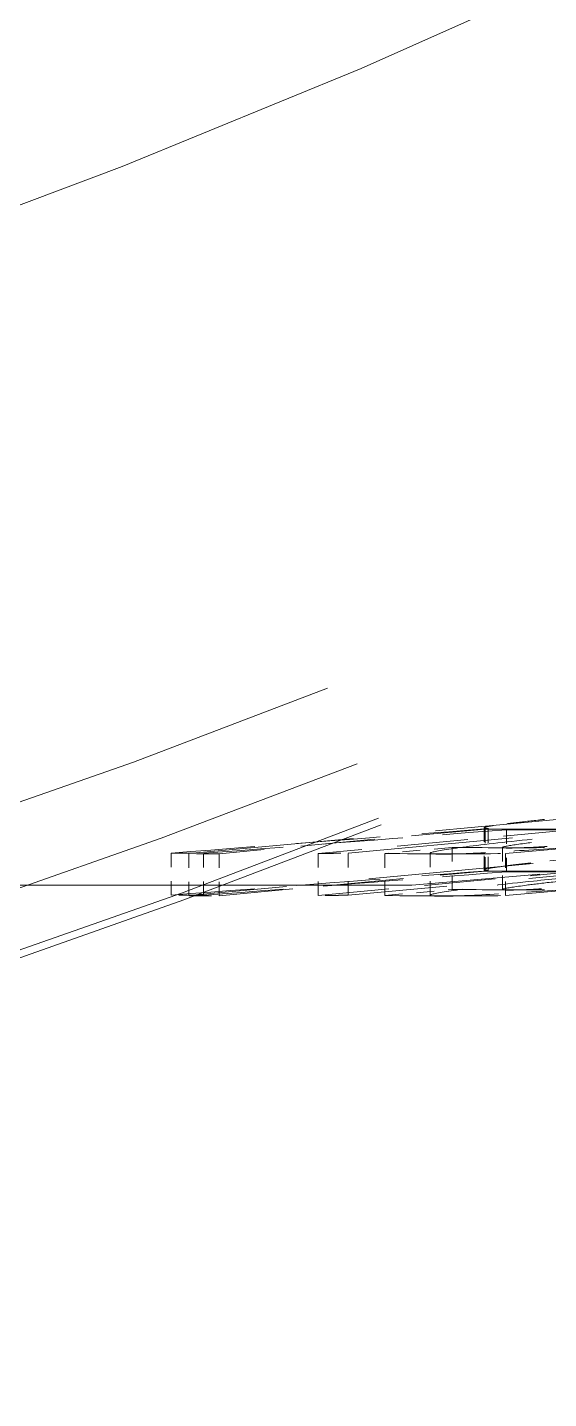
# Model space of a CAD drawing. Header units: millimetres. Extents: x 36 to 2484, y 36 to 1746.
# Drawn here: x 1507.92 to 1511.65, y 882.45 to 892.27 of the extents above; entities that cross this region are included whole.
import ezdxf

# ---------------------------------------------------------------- set-up
doc = ezdxf.new("R2010")
doc.units = ezdxf.units.MM
doc.header["$LTSCALE"] = 6
doc.linetypes.add('HIDDEN', pattern=[9.525, 6.35, -3.175])
doc.layers.add('가는파선_A3', color=7, linetype='HIDDEN', lineweight=13, true_color=0x008000)

msp = doc.modelspace()

# ---------------------------------------------------------------- linework, layer by layer
at = {"layer": '가는파선_A3', "ltscale": 0.031018}
for p, q in [((1509.0711, 886.3544), (1513.3008, 886.748)), ((1510.2108, 886.3572), (1514.4469, 886.7508)), ((1511.338, 886.3547), (1515.6681, 886.7483)), ((1513.3008, 886.4469), (1509.0711, 886.0533)), ((1514.4469, 886.4497), (1510.2108, 886.0561)), ((1515.6681, 886.4472), (1511.338, 886.0536))]:
    msp.add_line(p, q, dxfattribs=at)
at = {"layer": '가는파선_A3', "ltscale": 0.013912}
for p, q in [((1511.1925, 886.5307), (1509.2879, 886.3535)), ((1509.2879, 886.0523), (1511.1925, 886.2296))]:
    msp.add_line(p, q, dxfattribs=at)
at = {"layer": '가는파선_A3', "ltscale": 0.013366}
for p, q in [((1511.8298, 886.5264), (1509.9966, 886.3561)), ((1509.9966, 886.0549), (1511.8298, 886.2253))]:
    msp.add_line(p, q, dxfattribs=at)
at = {"layer": '가는파선_A3', "ltscale": 0.001975}
for p, q in [((1511.1855, 886.2381), (1511.1855, 886.5393)), ((1511.1925, 886.2296), (1511.1925, 886.5307)), ((1511.2138, 886.2323), (1511.2138, 886.5334)), ((1511.3448, 886.2247), (1511.3448, 886.5259)), ((1510.955, 886.0976), (1510.955, 886.3987)), ((1511.3155, 886.0977), (1511.3155, 886.3988)), ((1508.9434, 886.0574), (1508.9434, 886.3586)), ((1509.0711, 886.0533), (1509.0711, 886.3544)), ((1509.1764, 886.0557), (1509.1764, 886.3568)), ((1509.2879, 886.0523), (1509.2879, 886.3535)), ((1509.9966, 886.0549), (1509.9966, 886.3561)), ((1510.2108, 886.0561), (1510.2108, 886.3572)), ((1510.4739, 886.0538), (1510.4739, 886.355)), ((1510.7993, 886.0568), (1510.7993, 886.3579)), ((1511.338, 886.0536), (1511.338, 886.3547))]:
    msp.add_line(p, q, dxfattribs=at)
at = {"layer": '가는파선_A3', "ltscale": 0.003358}
for p, q in [((1510.955, 886.3987), (1510.4739, 886.355)), ((1510.4739, 886.0538), (1510.955, 886.0976))]:
    msp.add_line(p, q, dxfattribs=at)
at = {"layer": '가는파선_A3', "ltscale": 0.024128}
msp.add_line((1510.6679, 886.1274), (1514.1715, 886.4339), dxfattribs=at)
at = {"layer": '가는파선_A3', "ltscale": 0.360365}
msp.add_line((1510.6679, 886.1274), (1392.6679, 886.1274), dxfattribs=at)
at = {"layer": '가는파선_A3', "ltscale": 0.340571}
msp.add_circle((1486.6679, 947.1274), 65.0523, dxfattribs=at)
at = {"layer": '가는파선_A3', "ltscale": 0.340297}
msp.add_circle((1486.6679, 947.1274), 65, dxfattribs=at)
at = {"layer": '가는파선_A3', "ltscale": 0.338101}
msp.add_circle((1486.6679, 947.1274), 64.5807, dxfattribs=at)
at = {"layer": '가는파선_A3', "ltscale": 0.335061}
msp.add_circle((1486.6679, 947.1274), 64, dxfattribs=at)
at = {"layer": '가는파선_A3', "ltscale": 0.349222}
msp.add_circle((1486.6679, 947.1274), 63.5283, dxfattribs=at)
at = {"layer": '가는파선_A3', "ltscale": 0.348046}
msp.add_arc((1486.6679, 947.1274), 60, 213.016961, 326.983039, dxfattribs=at)
at = {"layer": '가는파선_A3', "ltscale": 0.01575}
for centre in [(1285.0146, 3870.5934), (1285.0146, 3870.2922)]:
    msp.add_ellipse(centre, major_axis=(0, -2992.8003), ratio=0.989669, start_param=0.075676, end_param=0.076445, dxfattribs=at)
at = {"layer": '가는파선_A3', "ltscale": 0.015005}
for centre in [(1258.0823, 4174.405), (1258.0823, 4174.1038)]:
    msp.add_ellipse(centre, major_axis=(0, -3297.779), ratio=0.991873, start_param=0.07684, end_param=0.077505, dxfattribs=at)
at = {"layer": '가는파선_A3', "ltscale": 0.013587}
for centre in [(1511.4513, 1613.6015), (1511.4513, 1613.3004)]:
    msp.add_ellipse(centre, major_axis=(0, -727.0712), ratio=0.341415, start_param=6.282142, end_param=6.284875, dxfattribs=at)
at = {"layer": '가는파선_A3', "ltscale": 0.009803}
for centre in [(1511.4941, 1612.9798), (1511.4941, 1612.6786)]:
    msp.add_ellipse(centre, major_axis=(0, -726.4541), ratio=0.337395, start_param=6.282576, end_param=6.284555, dxfattribs=at)
at = {"layer": '가는파선_A3', "ltscale": 0.017394}
for centre in [(1511.4023, 1596.076), (1511.4023, 1595.7748)]:
    msp.add_ellipse(centre, major_axis=(0, -709.6792), ratio=0.272231, start_param=6.28087, end_param=6.284448, dxfattribs=at)
at = {"layer": '가는파선_A3', "ltscale": 0.021768}
for centre in [(1510.9212, 1590.3223), (1510.9212, 1590.0211)]:
    msp.add_ellipse(centre, major_axis=(0, -703.9692), ratio=0.272231, start_param=6.280851, end_param=6.28536, dxfattribs=at)
at = {"layer": '가는파선_A3', "ltscale": 0.007117}
for points, knots in [([(1512.0211, 886.6388), (1511.8904, 886.6267), (1511.764, 886.6145), (1511.6497, 886.6027), (1511.622, 886.5998), (1511.595, 886.5969), (1511.5689, 886.5941), (1511.5002, 886.5868), (1511.4383, 886.5797), (1511.3844, 886.5731), (1511.3309, 886.5665), (1511.2867, 886.5605), (1511.2514, 886.5551)], [0, 0, 0, 0, 0.0418033, 0.0418033, 0.0418033, 0.0519351, 0.0519351, 0.0519351, 0.0785532, 0.0785532, 0.0785532, 0.1049723, 0.1049723, 0.1049723, 0.1049723]), ([(1511.2514, 886.254), (1511.2845, 886.259), (1511.3254, 886.2646), (1511.3745, 886.2707), (1511.4241, 886.2769), (1511.4808, 886.2834), (1511.5438, 886.2903), (1511.6832, 886.3055), (1511.8484, 886.3217), (1512.0211, 886.3377)], [-0.1049722, -0.1049722, -0.1049722, -0.1049722, -0.0802318, -0.0802318, -0.0802318, -0.0552524, -0.0552524, -0.0552524, 0, 0, 0, 0])]:
    msp.add_open_spline(points, degree=3, knots=knots, dxfattribs=at)
at = {"layer": '가는파선_A3', "ltscale": 0.01312}
for points, knots in [([(1511.0315, 886.4005), (1511.1575, 886.4172), (1511.3246, 886.4365), (1511.5322, 886.4584), (1511.6702, 886.4729), (1511.8213, 886.488), (1511.9814, 886.5035), (1512.1542, 886.5202), (1512.3365, 886.5372), (1512.5222, 886.554)], [0, 0, 0, 0, 0.0810425, 0.0810425, 0.0810425, 0.1349021, 0.1349021, 0.1349021, 0.1930317, 0.1930317, 0.1930317, 0.1930317]), ([(1512.5222, 886.2529), (1512.3365, 886.236), (1512.1542, 886.219), (1511.9814, 886.2023), (1511.8238, 886.1871), (1511.6747, 886.1722), (1511.5384, 886.1579), (1511.3281, 886.1358), (1511.1588, 886.1162), (1511.0315, 886.0994)], [-0.1930548, -0.1930548, -0.1930548, -0.1930548, -0.1349261, -0.1349261, -0.1349261, -0.0818799, -0.0818799, -0.0818799, 0, 0, 0, 0])]:
    msp.add_open_spline(points, degree=3, knots=knots, dxfattribs=at)
at = {"layer": '가는파선_A3', "ltscale": 0.004092}
for points, knots in [([(1511.2514, 886.5551), (1511.2129, 886.5493), (1511.1934, 886.5448), (1511.1806, 886.5374), (1511.1923, 886.5349), (1511.2138, 886.5334)], [0, 0, 0, 0, 0.02812841, 0.02812841, 0.06084959, 0.06084959, 0.06084959, 0.06084959]), ([(1511.2138, 886.2323), (1511.1923, 886.2338), (1511.1806, 886.2363), (1511.1934, 886.2437), (1511.2129, 886.2481), (1511.2514, 886.254)], [-0.06084959, -0.06084959, -0.06084959, -0.06084959, -0.02812841, -0.02812841, 0, 0, 0, 0])]:
    msp.add_open_spline(points, degree=3, knots=knots, dxfattribs=at)
at = {"layer": '가는파선_A3', "ltscale": 0.010361}
for points, knots in [([(1512.7025, 886.5524), (1512.4661, 886.531), (1512.2277, 886.5086), (1512.0184, 886.4878), (1511.9057, 886.4766), (1511.8003, 886.4657), (1511.7077, 886.4556), (1511.6206, 886.446), (1511.547, 886.4373), (1511.4889, 886.4297)], [0, 0, 0, 0, 0.0739968, 0.0739968, 0.0739968, 0.113825, 0.113825, 0.113825, 0.1512807, 0.1512807, 0.1512807, 0.1512807]), ([(1511.4889, 886.1285), (1511.5402, 886.1353), (1511.6037, 886.1428), (1511.678, 886.1511), (1511.7572, 886.1599), (1511.8469, 886.1694), (1511.9434, 886.1791), (1512.1497, 886.2), (1512.3901, 886.2227), (1512.6308, 886.2448), (1512.6547, 886.2469), (1512.6786, 886.2491), (1512.7025, 886.2513)], [-0.1509505, -0.1509505, -0.1509505, -0.1509505, -0.1178974, -0.1178974, -0.1178974, -0.0827209, -0.0827209, -0.0827209, -0.0074735, -0.0074735, -0.0074735, 0, 0, 0, 0])]:
    msp.add_open_spline(points, degree=3, knots=knots, dxfattribs=at)
at = {"layer": '가는파선_A3', "ltscale": 0.010618}
for points, knots in [([(1510.8846, 886.3508), (1510.8128, 886.3508), (1510.7829, 886.3546), (1510.8081, 886.3632), (1510.8331, 886.3718), (1510.9106, 886.3845), (1511.0315, 886.4005)], [0, 0, 0, 0, 0.078961, 0.078961, 0.078961, 0.1571894, 0.1571894, 0.1571894, 0.1571894]), ([(1511.0315, 886.0994), (1510.9109, 886.0834), (1510.8335, 886.0707), (1510.8083, 886.0621), (1510.7827, 886.0534), (1510.8127, 886.0496), (1510.8846, 886.0496)], [-0.1571885, -0.1571885, -0.1571885, -0.1571885, -0.0791557, -0.0791557, -0.0791557, 0, 0, 0, 0])]:
    msp.add_open_spline(points, degree=3, knots=knots, dxfattribs=at)
at = {"layer": '가는파선_A3', "ltscale": 0.010597}
for points, knots in [([(1511.8002, 886.4005), (1511.5905, 886.3854), (1511.4061, 886.3733), (1511.0799, 886.355), (1510.9606, 886.3507), (1510.8846, 886.3508)], [0, 0, 0, 0, 0.0732949, 0.0732949, 0.1568872, 0.1568872, 0.1568872, 0.1568872]), ([(1510.8846, 886.0496), (1510.9564, 886.0496), (1511.0669, 886.0534), (1511.2261, 886.0621), (1511.3833, 886.0707), (1511.5772, 886.0833), (1511.8002, 886.0993)], [-0.1568809, -0.1568809, -0.1568809, -0.1568809, -0.0779538, -0.0779538, -0.0779538, 0, 0, 0, 0])]:
    msp.add_open_spline(points, degree=3, knots=knots, dxfattribs=at)
at = {"layer": '가는파선_A3', "ltscale": 0.007116}
for points, knots in [([(1511.4889, 886.4297), (1511.4079, 886.419), (1511.3502, 886.4101), (1511.3269, 886.4039), (1511.3151, 886.4008), (1511.3124, 886.3984), (1511.3189, 886.3969), (1511.3254, 886.3953), (1511.3414, 886.3945), (1511.3657, 886.3945)], [0, 0, 0, 0, 0.0522178, 0.0522178, 0.0522178, 0.0784902, 0.0784902, 0.0784902, 0.1052366, 0.1052366, 0.1052366, 0.1052366]), ([(1511.3657, 886.0934), (1511.3186, 886.0934), (1511.3039, 886.0962), (1511.3247, 886.1022), (1511.3464, 886.1084), (1511.4052, 886.1175), (1511.4889, 886.1285)], [-0.1057738, -0.1057738, -0.1057738, -0.1057738, -0.0539592, -0.0539592, -0.0539592, 0, 0, 0, 0])]:
    msp.add_open_spline(points, degree=3, knots=knots, dxfattribs=at)
at = {"layer": '가는파선_A3', "ltscale": 0.007095}
for points, knots in [([(1511.3657, 886.3945), (1511.4125, 886.3945), (1511.4883, 886.3973), (1511.5954, 886.4033), (1511.7076, 886.4095), (1511.8466, 886.4186), (1512.0011, 886.4296)], [0, 0, 0, 0, 0.051513, 0.051513, 0.051513, 0.1054634, 0.1054634, 0.1054634, 0.1054634]), ([(1512.0011, 886.1285), (1511.8468, 886.1175), (1511.708, 886.1084), (1511.5958, 886.1022), (1511.4885, 886.0962), (1511.4126, 886.0933), (1511.3657, 886.0934)], [-0.1054643, -0.1054643, -0.1054643, -0.1054643, -0.0515847, -0.0515847, -0.0515847, 0, 0, 0, 0])]:
    msp.add_open_spline(points, degree=3, knots=knots, dxfattribs=at)
at = {"layer": '가는파선_A3', "ltscale": 0.004659}
for points, weights in [([(1508.9434, 886.3586), (1509.0599, 886.3575), (1509.1764, 886.3568)], [1.00175759674, 1.00185447628, 1.00191989742]), ([(1509.1764, 886.0557), (1509.0599, 886.0564), (1508.9434, 886.0574)], [1.00191989742, 1.00185447628, 1.00175759674])]:
    msp.add_rational_spline(points, weights, degree=2, dxfattribs=at)
at = {"layer": '가는파선_A3', "ltscale": 0.004274}
for points, weights in [([(1509.2879, 886.3535), (1509.1795, 886.3538), (1509.0711, 886.3544)], [1.00173057276, 1.00169878901, 1.00164039765]), ([(1509.9966, 886.3561), (1510.1037, 886.3565), (1510.2108, 886.3572)], [1.00164602404, 1.00160435596, 1.00153611045]), ([(1509.0711, 886.0533), (1509.1795, 886.0527), (1509.2879, 886.0523)], [1.00164039765, 1.00169878901, 1.00173057276]), ([(1510.2108, 886.0561), (1510.1037, 886.0554), (1509.9966, 886.0549)], [1.00153611046, 1.00160435596, 1.00164602404])]:
    msp.add_rational_spline(points, weights, degree=2, dxfattribs=at)

doc.saveas('drawing.dxf')
